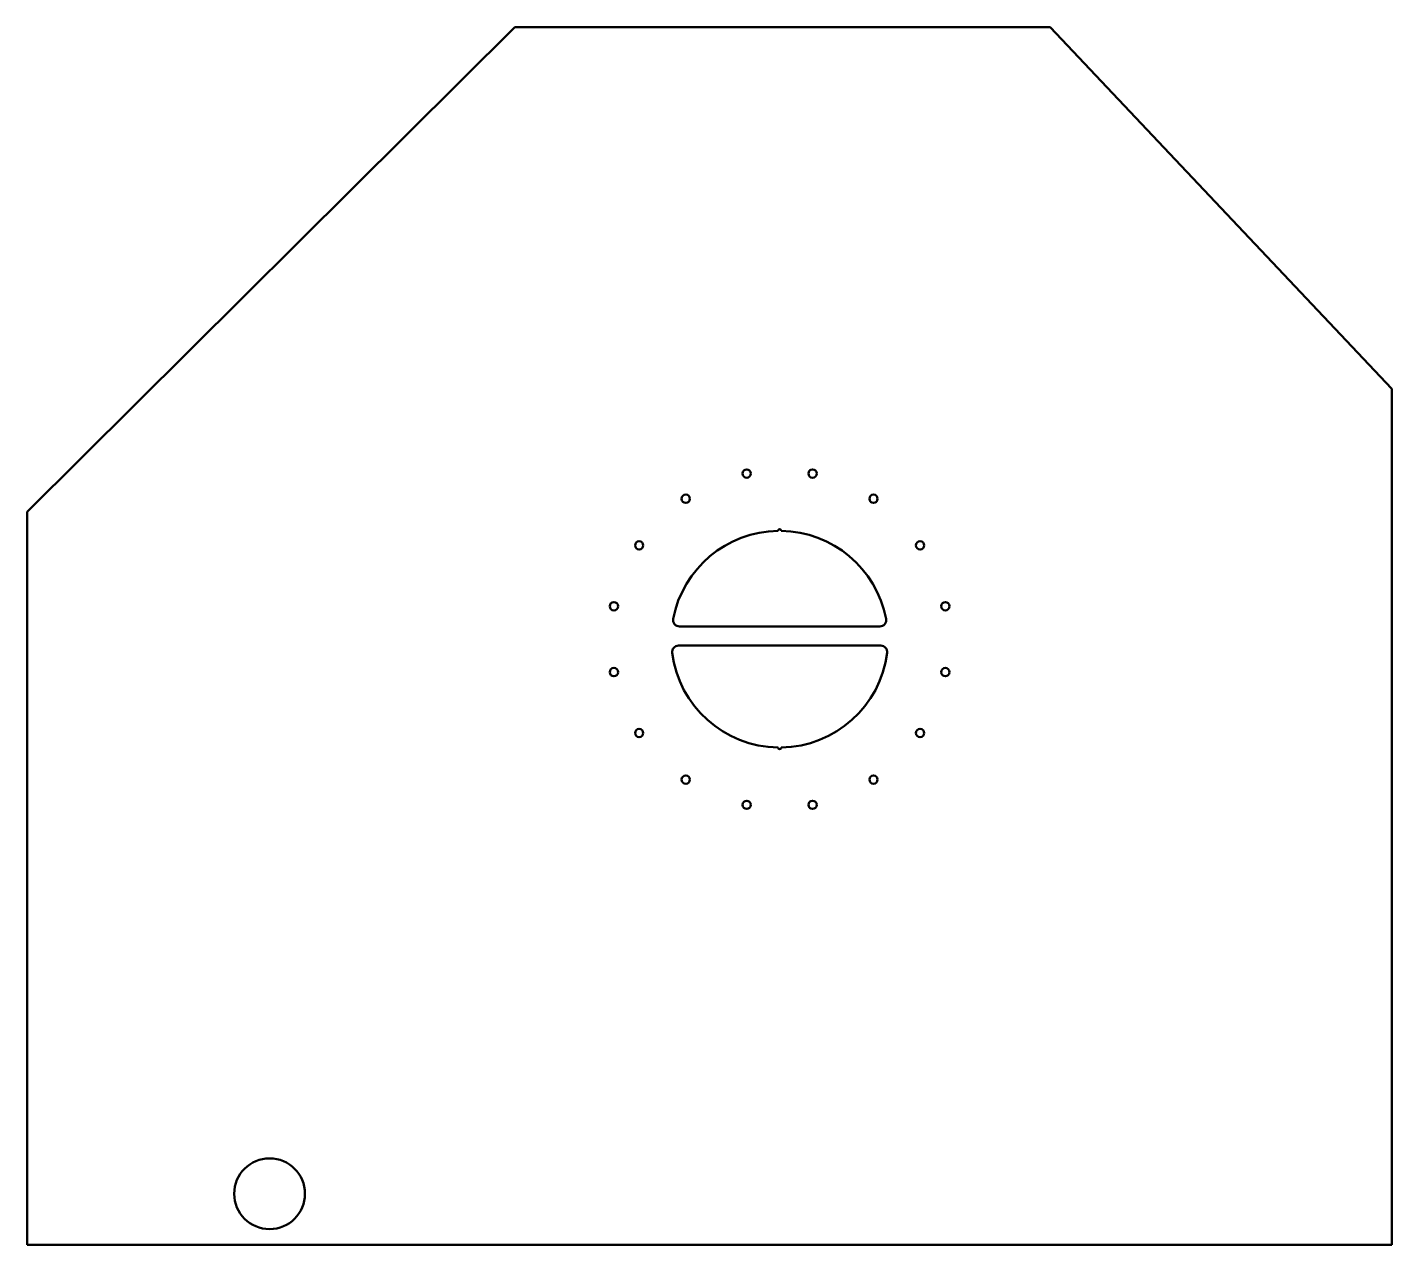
# Model space of a CAD drawing. Header units: millimetres. Extents: x 0 to 2140, y 0 to 1910.
import ezdxf

# ---------------------------------------------------------------- set-up
doc = ezdxf.new("R2010")
doc.units = ezdxf.units.MM
doc.layers.add('IV_INTERIOR_PROFILES', color=7, linetype='Continuous', lineweight=50)
doc.layers.add('IV_OUTER_PROFILE', color=7, linetype='Continuous', lineweight=50)

msp = doc.modelspace()

# ---------------------------------------------------------------- linework, layer by layer
at = {"layer": 'IV_INTERIOR_PROFILES'}
for p, q in [((1337.2, 970), (1022.8, 970)), ((1021.3, 940), (1338.7, 940))]:
    msp.add_line(p, q, dxfattribs=at)
for centre, radius in [((1128.3, 1209.9), 6.5), ((1231.7, 1209.9), 6.5), ((1032.8, 1170.3), 6.5), ((1327.2, 1170.3), 6.5), ((959.7, 1097.2), 6.5), ((1400.3, 1097.2), 6.5), ((920.1, 1001.7), 6.5), ((1439.9, 1001.7), 6.5), ((920.1, 898.3), 6.5), ((1439.9, 898.3), 6.5), ((959.7, 802.8), 6.5), ((1400.3, 802.8), 6.5), ((1032.8, 729.7), 6.5), ((1327.2, 729.7), 6.5), ((1128.3, 690.1), 6.5), ((1231.7, 690.1), 6.5), ((380, 80), 55.5)]:
    msp.add_circle(centre, radius, dxfattribs=at)
for centre, radius, start, end in [((1180, 950), 170, 90.8426, 169.1931), ((1180, 1120), 2.5, 359.5787, 180.4213), ((1180, 950), 170, 10.8069, 89.1574), ((1022.8, 980), 10, 169.1931, 270), ((1337.2, 980), 10, 270, 10.8069), ((1021.3, 930), 10, 90, 187.1808), ((1180, 950), 170, 187.1808, 269.1574), ((1180, 950), 170, 270.8426, 352.8192), ((1338.7, 930), 10, 352.8192, 90), ((1180, 780), 2.5, 179.5787, 0.4213)]:
    msp.add_arc(centre, radius, start, end, dxfattribs=at)
at = {"layer": 'IV_OUTER_PROFILE'}
for p, q in [((764.5, 1910), (0, 1150)), ((1604.5, 1910), (764.5, 1910)), ((2140, 1342.9), (1604.5, 1910)), ((2140, 0), (2140, 1342.9)), ((0, 1150), (0, 0)), ((0, 0), (2140, 0))]:
    msp.add_line(p, q, dxfattribs=at)

doc.saveas('drawing.dxf')
